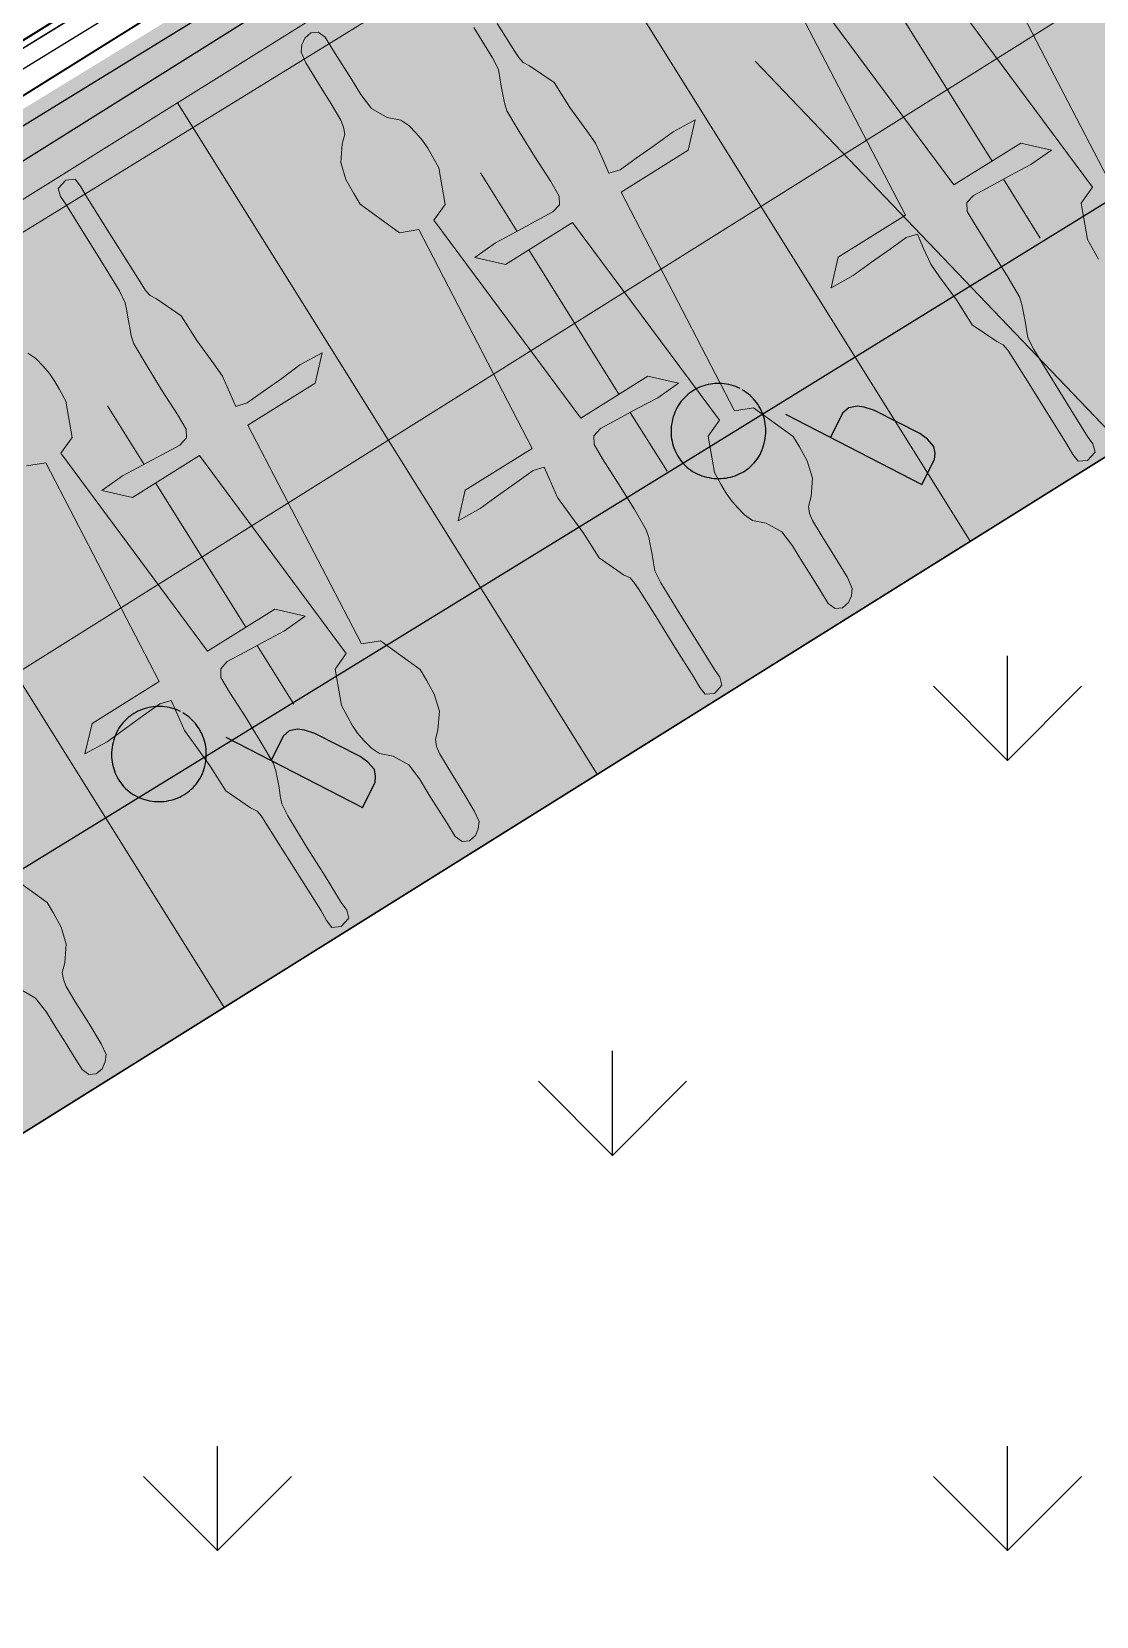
# Model space of a CAD drawing. Header units: metres. Extents: x 507649 to 508899, y 6966965 to 6967377.
# Drawn here: x 507753.138 to 507755.558, y 6967248.046 to 6967251.648 of the extents above; entities that cross this region are included whole.
import ezdxf

# ---------------------------------------------------------------- set-up
doc = ezdxf.new("R2010")
doc.units = ezdxf.units.M
doc.header["$PDMODE"] = 1
doc.linetypes.add('CENTER2', pattern=[10, 6.25, -1.25, 1.25, -1.25])
doc.layers.add('_PROP-BDY', color=6, linetype='Continuous', plot=False)
doc.layers.add('defpoints_hatch_bdy', color=47, linetype='Continuous', plot=False)
for name, color, linetype, lineweight in [('A-DETL-GENF', 252, 'Continuous', 5), ('A-FLOR', 252, 'Continuous', 5), ('D_UG_PIPES', 252, 'EXIST_SWD', 0), ('S_RM_UG_PIPES', 252, 'EXIST_RISINGMAIN', 0)]:
    doc.layers.add(name, color=color, linetype=linetype, lineweight=lineweight)
for name, color, linetype in [('C_TEXT_2.5', 7, 'Continuous'), ('HATCH_LANDSCAPE', 1, 'Continuous'), ('KRB_LIP', 6, 'Continuous'), ('mga2020ROAD_FURNITURE', 252, 'Continuous'), ('mga2020ROAD_KERB_BACK', 252, 'Continuous'), ('mga2020TOPO_GEN', 252, 'Continuous'), ('PAV_CREST SAG', 2, 'Continuous'), ('ROAD_FURNITURE', 252, 'Continuous'), ('TIN BORDER', 5, 'Continuous')]:
    doc.layers.add(name, color=color, linetype=linetype)
doc.layers.add('HATCH_PAVEMENT_FOOTPATH', color=7, linetype='Continuous', true_color=0xffe8a3)
doc.styles.get("Standard").update_dxf_attribs({"font": 'ARIALN.TTF'})
doc.linetypes.add('EXIST_RISINGMAIN', pattern='A,5,-2.5,5,-2,["RM",Standard,S=2.5,R=0,X=0,Y=-1.25],-5,5,-2.5,5,-2.5', length=34.5)
doc.linetypes.add('EXIST_SWD', pattern='A,5,-2.5,5,-2,["SWD",Standard,S=2.5,R=0,X=0,Y=-1.25],-8,5,-2.5,5,-2.5', length=37.5)

# ---------------------------------------------------------------- blocks, each defined once
blk = doc.blocks.new('XD_HATCH')
at = {"layer": 'HATCH_LANDSCAPE', "ltscale": 0.5}
h = blk.add_hatch(dxfattribs=at)
h.set_pattern_fill('GRASS', color=256, scale=0.05)
h.paths.add_polyline_path([(507765.6876, 6967256.9979), (507766.7115, 6967255.4419), (507751.6164, 6967242.3217), (507748.7956, 6967245.5671), (507737.8253, 6967236.032), (507740.6461, 6967232.7866), (507736.5214, 6967229.2015), (507736.2584, 6967228.8951), (507736.0784, 6967229.1466), (507735.8162, 6967229.5596), (507735.5842, 6967229.9902), (507735.3834, 6967230.4363), (507735.2151, 6967230.8956), (507735.1947, 6967230.9601), (507735.1169, 6967231.2239), (507735.0799, 6967231.3658), (507734.9786, 6967231.8443), (507734.9118, 6967232.3289), (507734.8797, 6967232.8171), (507734.8803, 6967233.246), (507734.8828, 6967233.3062), (507734.9203, 6967233.7944), (507734.9896, 6967234.2792), (507735.0933, 6967234.7572), (507735.1745, 6967235.0486), (507735.231, 6967235.2266), (507735.4019, 6967235.6849), (507735.5476, 6967236.0122), (507735.6051, 6967236.1298), (507735.6577, 6967236.2326), (507735.8387, 6967236.5602), (507736.1023, 6967236.972), (507736.3513, 6967237.3085), (507736.3954, 6967237.3633), (507736.7158, 6967237.7327), (507737.0357, 6967238.0527), (507737.0624, 6967238.0775), (507737.2362, 6967238.2327), (507737.8116, 6967238.7328), (507738.189, 6967239.0609), (507738.5664, 6967239.3889), (507738.9437, 6967239.7169), (507739.3211, 6967240.0449), (507739.6985, 6967240.3729), (507739.8922, 6967240.5412), (507740.4538, 6967241.028), (507740.8316, 6967241.3555), (507741.2094, 6967241.683), (507741.5872, 6967242.0104), (507741.9651, 6967242.3379), (507742.3429, 6967242.6654), (507742.7207, 6967242.9929), (507743.0985, 6967243.3204), (507743.4764, 6967243.6479), (507743.8542, 6967243.9754), (507744.232, 6967244.3028), (507744.6098, 6967244.6303), (507744.9877, 6967244.9578), (507745.3655, 6967245.2853), (507745.7433, 6967245.6128), (507746.1211, 6967245.9403), (507746.499, 6967246.2678), (507746.8768, 6967246.5953), (507747.2546, 6967246.9227), (507747.6324, 6967247.2502), (507748.0103, 6967247.5777), (507748.3881, 6967247.9052), (507748.7659, 6967248.2327), (507749.1437, 6967248.5602), (507749.5216, 6967248.8877), (507749.8994, 6967249.2152), (507750.2772, 6967249.5426), (507750.655, 6967249.8701), (507750.8401, 6967250.0329), (507750.9252, 6967249.8972), (507751.8789, 6967248.3707), (507765.4483, 6967256.8484)])
at = {"layer": 'HATCH_PAVEMENT_FOOTPATH'}
h = blk.add_hatch(color=256, dxfattribs=at)
h.dxf.hatch_style = 1
h.paths.add_polyline_path([(507751.8789, 6967248.3707), (507750.8192, 6967250.0668), (507764.199, 6967258.2482), (507768.6503, 6967260.7366), (507768.8747, 6967259.5551), (507765.4333, 6967257.405), (507765.6876, 6967256.9979)])
at = {"elevation": 4.784}
blk.add_lwpolyline([(507748.3881, 6967247.9052), (507748.7659, 6967248.2327), (507749.1437, 6967248.5602), (507749.5216, 6967248.8877), (507749.8994, 6967249.2152), (507750.2772, 6967249.5426), (507750.655, 6967249.8701), (507750.8401, 6967250.0329), (507750.9252, 6967249.8972), (507751.8789, 6967248.3707), (507765.4483, 6967256.8484), (507765.4746, 6967256.8649), (507766.7115, 6967255.4419), (507751.6164, 6967242.3217)], dxfattribs=at)
at = {"layer": 'defpoints_hatch_bdy', "color": 4}
blk.add_lwpolyline([(507751.8789, 6967248.3707), (507750.8192, 6967250.0668), (507764.6279, 6967258.6941), (507765.6876, 6967256.9979)], close=True, dxfattribs=at)
blk = doc.blocks.new('BAC R BOL SMALL')
for p, q in [((-0.3356, 4.3816), (-0.5458, 4.3611)), ((-0.1241, 4.392), (-0.3356, 4.3816)), ((0.0882, 4.3922), (-0.1241, 4.392)), ((0.301, 4.3821), (0.0882, 4.3922)), ((0.5139, 4.3616), (0.301, 4.3821)), ((-3.2973, 2.9215), (-3.4369, 2.7554)), ((-3.1504, 3.0794), (-3.2973, 2.9215)), ((-2.9967, 3.229), (-3.1504, 3.0794)), ((-2.8365, 3.3701), (-2.9967, 3.229)), ((-2.6702, 3.5026), (-2.8365, 3.3701)), ((-2.4982, 3.6265), (-2.6702, 3.5026)), ((-2.3209, 3.7415), (-2.4982, 3.6265)), ((-2.1385, 3.8476), (-2.3209, 3.7415)), ((-1.9516, 3.9447), (-2.1385, 3.8476)), ((-1.7605, 4.0325), (-1.9516, 3.9447)), ((-1.5655, 4.1112), (-1.7605, 4.0325)), ((-1.367, 4.1804), (-1.5655, 4.1112)), ((-1.1654, 4.2401), (-1.367, 4.1804)), ((-0.9611, 4.2902), (-1.1654, 4.2401)), ((-0.7544, 4.3306), (-0.9611, 4.2902)), ((-0.5458, 4.3611), (-0.7544, 4.3306)), ((0.7265, 4.3305), (0.5139, 4.3616)), ((0.9385, 4.2888), (0.7265, 4.3305)), ((1.1495, 4.2362), (0.9385, 4.2888)), ((1.359, 4.1728), (1.1495, 4.2362)), ((1.5668, 4.0983), (1.359, 4.1728)), ((1.7725, 4.0127), (1.5668, 4.0983)), ((1.9756, 3.9158), (1.7725, 4.0127)), ((2.364, 3.6868), (2.1736, 3.8056)), ((2.5466, 3.5598), (2.364, 3.6868)), ((2.7214, 3.4249), (2.5466, 3.5598)), ((2.8881, 3.2825), (2.7214, 3.4249)), ((3.0465, 3.1328), (2.8881, 3.2825)), ((3.1966, 2.9762), (3.0465, 3.1328)), ((3.3382, 2.813), (3.1966, 2.9762)), ((-4.1012, 1.5325), (-4.1746, 1.3056)), ((-4.0159, 1.7589), (-4.1012, 1.5325)), ((-3.9185, 1.9844), (-4.0159, 1.7589)), ((-3.8088, 2.2087), (-3.9185, 1.9844)), ((-3.6931, 2.3988), (-3.8088, 2.2087)), ((-3.569, 2.5811), (-3.6931, 2.3988)), ((-3.4369, 2.7554), (-3.569, 2.5811)), ((3.4711, 2.6437), (3.3382, 2.813)), ((3.5951, 2.4684), (3.4711, 2.6437)), ((3.7101, 2.2875), (3.5951, 2.4684)), ((3.816, 2.1015), (3.7101, 2.2875)), ((3.9126, 1.9105), (3.816, 2.1015)), ((3.9998, 1.7149), (3.9126, 1.9105)), ((4.0773, 1.5151), (3.9998, 1.7149)), ((4.145, 1.3114), (4.0773, 1.5151)), ((6.1384, 1.5522), (18.6973, -4.9036)), ((11.43, 1.6933), (10.2659, -0.5997)), ((11.9592, 2.1519), (11.43, 1.6933)), ((12.7353, 2.293), (11.9592, 2.1519)), ((13.3703, 2.2225), (12.7353, 2.293)), ((14.3228, 1.905), (13.3703, 2.2225)), ((18.4856, -0.2117), (14.3228, 1.905)), ((-4.3679, 0.1747), (-4.3729, -0.0484)), ((-4.3519, 0.3993), (-4.3679, 0.1747)), ((-4.3247, 0.625), (-4.3519, 0.3993)), ((-4.2862, 0.8515), (-4.3247, 0.625)), ((-4.2362, 1.0785), (-4.2862, 0.8515)), ((-4.1746, 1.3056), (-4.2362, 1.0785)), ((4.2028, 1.1041), (4.145, 1.3114)), ((4.2506, 0.8936), (4.2028, 1.1041)), ((4.2881, 0.6801), (4.2506, 0.8936)), ((4.3152, 0.4641), (4.2881, 0.6801)), ((4.3318, 0.2458), (4.3152, 0.4641)), ((4.3376, 0.0256), (4.3318, 0.2458)), ((4.3327, -0.1962), (4.3376, 0.0256)), ((-4.3729, -0.0484), (-4.367, -0.2697)), ((-4.367, -0.2697), (-4.3504, -0.4889)), ((-4.3504, -0.4889), (-4.3233, -0.7057)), ((-4.3233, -0.7057), (-4.2858, -0.9197)), ((-4.2858, -0.9197), (-4.2381, -1.1305)), ((-4.2381, -1.1305), (-4.1802, -1.3379)), ((-4.1802, -1.3379), (-4.1125, -1.5415)), ((4.066, -1.5415), (4.1394, -1.3172)), ((4.1394, -1.3172), (4.201, -1.0925)), ((4.201, -1.0925), (4.251, -0.8677)), ((4.251, -0.8677), (4.2895, -0.6432)), ((4.2895, -0.6432), (4.3167, -0.4192)), ((4.3167, -0.4192), (4.3327, -0.1962)), ((19.1911, -0.7409), (18.4856, -0.2117)), ((19.7909, -1.4111), (19.1911, -0.7409)), ((19.8967, -2.0109), (19.7909, -1.4111)), ((-4.1125, -1.5415), (-4.035, -1.741)), ((-4.035, -1.741), (-3.9478, -1.936)), ((-3.9478, -1.936), (-3.8512, -2.1263)), ((-3.8512, -2.1263), (-3.7453, -2.3115)), ((-3.7453, -2.3115), (-3.6303, -2.4912)), ((-3.6303, -2.4912), (-3.5063, -2.6651)), ((-3.5063, -2.6651), (-3.3734, -2.8329)), ((-3.3734, -2.8329), (-3.2318, -2.9943)), ((3.2613, -2.9211), (3.4013, -2.7552)), ((3.4013, -2.7552), (3.5336, -2.5811)), ((3.5336, -2.5811), (3.6578, -2.3989)), ((3.6578, -2.3989), (3.7736, -2.2088)), ((3.7736, -2.2088), (3.8833, -1.9876)), ((3.8833, -1.9876), (3.9807, -1.7651)), ((3.9807, -1.7651), (4.066, -1.5415)), ((18.6973, -4.9036), (19.8614, -2.6106)), ((19.8614, -2.6106), (19.8967, -2.0109)), ((-3.2318, -2.9943), (-3.0817, -3.1489)), ((-3.0817, -3.1489), (-2.9233, -3.2965)), ((-2.9233, -3.2965), (-2.7566, -3.4365)), ((-2.7566, -3.4365), (-2.5818, -3.5688)), ((-2.5818, -3.5688), (-2.3992, -3.6931)), ((-2.3992, -3.6931), (-2.2088, -3.8088)), ((-2.2088, -3.8088), (-1.9877, -3.9154)), ((-1.9877, -3.9154), (-1.7652, -4.0101)), ((-1.7652, -4.0101), (-1.5416, -4.0931)), ((-1.5416, -4.0931), (-1.3173, -4.1646)), ((-1.3173, -4.1646), (-1.0926, -4.2245)), ((-1.0926, -4.2245), (-0.8679, -4.2732)), ((-0.8679, -4.2732), (-0.6435, -4.3106)), ((-0.6435, -4.3106), (-0.4197, -4.337)), ((-0.4197, -4.337), (-0.1969, -4.3525)), ((-0.1969, -4.3525), (0.0246, -4.3573)), ((0.0246, -4.3573), (0.2444, -4.3514)), ((0.2444, -4.3514), (0.4623, -4.335)), ((0.4623, -4.335), (0.6778, -4.3082)), ((0.6778, -4.3082), (0.8906, -4.2712)), ((0.8906, -4.2712), (1.1005, -4.2241)), ((1.1005, -4.2241), (1.307, -4.1671)), ((1.307, -4.1671), (1.5099, -4.1002)), ((1.5099, -4.1002), (1.7087, -4.0236)), ((1.7087, -4.0236), (1.9031, -3.9375)), ((1.9031, -3.9375), (2.0929, -3.842)), ((2.0929, -3.842), (2.2776, -3.7372)), ((2.2776, -3.7372), (2.457, -3.6233)), ((2.457, -3.6233), (2.6306, -3.5003)), ((2.6306, -3.5003), (2.7982, -3.3685)), ((2.7982, -3.3685), (2.9594, -3.2279)), ((2.9594, -3.2279), (3.1139, -3.0788)), ((3.1139, -3.0788), (3.2613, -2.9211))]:
    blk.add_line(p, q)
blk = doc.blocks.new('XE_SURVEY')
at = {"layer": 'D_UG_PIPES', "flags": 128}
blk.add_lwpolyline([(507716.9447, 6967228.7162), (507720.9949, 6967231.9946), (507721.8177, 6967232.6612), (507728.3424, 6967236.3598), (507737.4607, 6967241.5661), (507738.8597, 6967242.3772), (507740.1304, 6967243.1743), (507740.9775, 6967243.7057), (507743.9514, 6967245.5512), (507752.0419, 6967250.5306), (507755.8742, 6967252.8893), (507757.1491, 6967253.6795), (507759.1677, 6967254.9422), (507759.6377, 6967255.6032), (507762.3373, 6967262.6002), (507763.9398, 6967266.8052), (507765.5351, 6967271.013), (507768.1357, 6967277.8982)], dxfattribs=at)
at = {"layer": 'mga2020ROAD_FURNITURE'}
for p in [(507754.7381, 6967250.7386, 4.5965), (507754.7381, 6967250.7386, 4.5965), (507753.4668, 6967250.0046, 4.5913), (507753.4668, 6967250.0046, 4.5913)]:
    blk.add_point(p, dxfattribs=at)
at = {"layer": 'mga2020ROAD_KERB_BACK'}
blk.add_polyline3d([(507738.2228, 6967241.4591, 4.5329), (507740.5152, 6967242.8258, 4.5216), (507741.08, 6967243.8212, 4.5636), (507746.5121, 6967247.2219, 4.6144), (507752.2955, 6967250.8388, 4.6445), (507757.8965, 6967254.3534, 4.6285), (507759.1736, 6967254.499, 4.5861), (507761.3848, 6967256.0005, 4.6263), (507762.5074, 6967257.2531, 4.6308), (507763.0964, 6967257.6156, 4.6351), (507767.4311, 6967260.1022, 4.6661), (507768.2485, 6967260.5368, 4.6718), (507771.8944, 6967262.3499, 4.7037), (507773.1568, 6967262.9317, 4.7146), (507778.0594, 6967265.1621, 4.7595), (507784.0446, 6967267.8262, 4.8092)], dxfattribs=at)
at = {"layer": 'mga2020TOPO_GEN'}
blk.add_polyline3d([(507721.4061, 6967230.9471, 4.3849), (507722.8503, 6967231.8206, 4.4603), (507725.9428, 6967226.5822, 4.5347), (507728.7643, 6967229.3076, 4.3792), (507732.4014, 6967233.8998, 4.4481), (507736.333, 6967237.9283, 4.5187), (507738.4795, 6967240.1832, 4.5227), (507742.8798, 6967243.4148, 4.5515), (507748.1545, 6967246.6967, 4.5782), (507754.6316, 6967250.6759, 4.5949), (507759.7921, 6967253.8601, 4.5724), (507763.226, 6967256.0566, 4.6167), (507767.2843, 6967258.544, 4.6833), (507767.3115, 6967260.0389, 4.6591)], dxfattribs=at)
at = {"layer": 'S_RM_UG_PIPES'}
blk.add_lwpolyline([(507782.1336, 6967282.6972), (507782.6195, 6967280.7571), (507784.2107, 6967274.4042), (507783.0387, 6967266.9042), (507782.2027, 6967265.9602), (507774.9124, 6967262.4329), (507770.4424, 6967260.194), (507766.0161, 6967257.8685), (507761.8947, 6967255.7032), (507756.9433, 6967252.5983), (507752.2532, 6967249.6573), (507747.9878, 6967247.1179), (507745.4098, 6967245.5836), (507743.6911, 6967244.5608), (507741.1352, 6967242.9905), (507734.7873, 6967238.9962), (507730.5554, 6967236.3333), (507726.0446, 6967234.1852), (507725.0957, 6967233.7482), (507720.8087, 6967233.4102), (507720.2157, 6967230.8222)], dxfattribs=at)
at = {"layer": 'ROAD_FURNITURE', "xscale": 0.0247222863170386, "yscale": 0.0247222863170386, "zscale": 0.0247222863170386}
for p in [(507754.6994, 6967250.7403, 4.5965), (507753.4276, 6967250.006, 4.5913)]:
    blk.add_blockref('BAC R BOL SMALL', p, dxfattribs=at)
blk = doc.blocks.new('25027_BNP_Skygate Play-Sheet - 000101 - SITE PLAN')
at = {"layer": '_PROP-BDY'}
blk.add_line((-2226983.37, 4009381.75), (-2226983.37, 4059443.92), dxfattribs=at)
at = {"layer": 'A-DETL-GENF'}
for p, q in [((-2228738.42, 4027778.04), (-2228778.38, 4027774.15)), ((-2228702.67, 4027797.25), (-2228738.42, 4027778.04)), ((-2228950.26, 4027767.49), (-2228957.71, 4027752.49)), ((-2228957.71, 4027752.49), (-2228954.86, 4027734.63)), ((-2228932.33, 4027774.64), (-2228950.26, 4027767.49)), ((-2228898.52, 4027774.39), (-2228932.33, 4027774.64)), ((-2228858.91, 4027774.39), (-2228898.52, 4027774.39)), ((-2228819.3, 4027774.61), (-2228858.91, 4027774.39)), ((-2228778.38, 4027774.15), (-2228819.3, 4027774.61)), ((-2228954.86, 4027734.63), (-2228945.39, 4027720.87)), ((-2228945.39, 4027720.87), (-2228932.38, 4027710.37)), ((-2228932.38, 4027710.37), (-2228905.63, 4027706.68)), ((-2228905.63, 4027706.68), (-2228850.85, 4027705.83)), ((-2228850.85, 4027705.83), (-2228796, 4027705.94)), ((-2228796, 4027705.94), (-2228753.18, 4027705)), ((-2228753.18, 4027705), (-2228736.55, 4027702.12)), ((-2228736.55, 4027702.12), (-2228721.5, 4027696.02)), ((-2228721.5, 4027696.02), (-2228705.71, 4027679.15)), ((-2228705.71, 4027679.15), (-2228671.74, 4027654.05)), ((-2228568.18, 4027640.97), (-2228465.27, 4027682.73)), ((-2228671.74, 4027654.05), (-2228632.38, 4027643.35)), ((-2228632.38, 4027643.35), (-2228596.02, 4027641.47)), ((-2228596.02, 4027641.47), (-2228568.18, 4027640.97)), ((-2228327.15, 4027388.72), (-2228330.38, 4027331.42)), ((-2228276.86, 4027338.42), (-2228327.15, 4027388.72)), ((-2228330.38, 4027331.42), (-2228326.61, 4027280.11)), ((-2228276.86, 4027158.42), (-2228276.86, 4027338.42)), ((-2228326.61, 4027280.11), (-2228323.75, 4027228.69)), ((-2228323.75, 4027228.69), (-2228320.78, 4027183.82)), ((-2228436.63, 4027166.53), (-2228501.73, 4027161.87)), ((-2228401.99, 4027168.63), (-2228436.63, 4027166.53)), ((-2228362.82, 4027163.06), (-2228401.99, 4027168.63)), ((-2228320.78, 4027183.82), (-2228327.84, 4027157.95)), ((-2228630.47, 4027134.49), (-2228644.74, 4027125.82)), ((-2228568.42, 4027161.72), (-2228630.47, 4027134.49)), ((-2228501.73, 4027161.87), (-2228568.42, 4027161.72)), ((-2228327.84, 4027157.95), (-2228362.82, 4027163.06)), ((-2227718.64, 4027113.74), (-2228276.86, 4027158.42)), ((-2227701.48, 4027154.49), (-2227718.64, 4027113.74)), ((-2228959.23, 4027121.57), (-2228968.79, 4027102.51)), ((-2228968.79, 4027102.51), (-2228961.85, 4027078.03)), ((-2228939.69, 4027123.82), (-2228959.23, 4027121.57)), ((-2228912.5, 4027122.5), (-2228939.69, 4027123.82)), ((-2228831.77, 4027122.9), (-2228912.5, 4027122.5)), ((-2228751.04, 4027122.9), (-2228831.77, 4027122.9)), ((-2228675.81, 4027123.2), (-2228751.04, 4027122.9)), ((-2228660.05, 4027123.57), (-2228675.81, 4027123.2)), ((-2228644.74, 4027125.82), (-2228660.05, 4027123.57)), ((-2228961.85, 4027078.03), (-2228943.72, 4027072.38)), ((-2228943.72, 4027072.38), (-2228922.59, 4027073.71)), ((-2228922.59, 4027073.71), (-2228852.08, 4027073.3)), ((-2228852.08, 4027073.3), (-2228771.35, 4027073.3)), ((-2228771.35, 4027073.3), (-2228690.64, 4027072.48)), ((-2228690.64, 4027072.48), (-2228660.72, 4027069.65)), ((-2228660.72, 4027069.65), (-2228643.17, 4027062.74)), ((-2228643.17, 4027062.74), (-2228625.59, 4027055.04)), ((-2228276.86, 4027028.61), (-2227718.64, 4027073.3)), ((-2227718.64, 4027073.3), (-2227701.48, 4027032.55)), ((-2228625.59, 4027055.04), (-2228607.6, 4027048.17)), ((-2228607.6, 4027048.17), (-2228589.47, 4027041.1)), ((-2228589.47, 4027041.1), (-2228571.24, 4027036.69)), ((-2228571.24, 4027036.69), (-2228516.32, 4027035.19)), ((-2228516.32, 4027035.19), (-2228449.15, 4027034.78)), ((-2228449.15, 4027034.78), (-2228381.99, 4027035.63)), ((-2228381.99, 4027035.63), (-2228343.72, 4027034.64)), ((-2228343.72, 4027034.64), (-2228326.63, 4027024.66)), ((-2228326.63, 4027024.66), (-2228320.78, 4027003.22)), ((-2228276.86, 4026848.61), (-2228276.86, 4027028.61)), ((-2227839.59, 4027038.9), (-2227889.89, 4026988.61)), ((-2227836.37, 4026981.6), (-2227839.59, 4027038.9)), ((-2227701.48, 4027032.55), (-2227623.67, 4027000.97)), ((-2228320.78, 4027003.22), (-2228323.75, 4026958.35)), ((-2227889.89, 4026988.61), (-2227889.89, 4026808.61)), ((-2227623.67, 4027000.97), (-2227594.1, 4026999.21)), ((-2227594.1, 4026999.21), (-2227572.67, 4026998.2)), ((-2227572.67, 4026998.2), (-2227551.35, 4026999.19)), ((-2227551.35, 4026999.19), (-2227529.59, 4027002.62)), ((-2227529.59, 4027002.62), (-2227505.82, 4027007.73)), ((-2227505.82, 4027007.73), (-2227485.58, 4027016.38)), ((-2228323.75, 4026958.35), (-2228326.61, 4026906.93)), ((-2227840.14, 4026930.3), (-2227836.37, 4026981.6)), ((-2227843, 4026878.87), (-2227840.14, 4026930.3)), ((-2228326.61, 4026906.93), (-2228330.38, 4026855.62)), ((-2227845.96, 4026834), (-2227843, 4026878.87)), ((-2228330.38, 4026855.62), (-2228327.15, 4026798.32)), ((-2228327.15, 4026798.32), (-2228276.86, 4026848.61)), ((-2228681.16, 4026820.84), (-2228702.67, 4026797.25)), ((-2228660.93, 4026829.49), (-2228681.16, 4026820.84)), ((-2228637.16, 4026834.61), (-2228660.93, 4026829.49)), ((-2228615.39, 4026838.04), (-2228637.16, 4026834.61)), ((-2228594.08, 4026839.02), (-2228615.39, 4026838.04)), ((-2228572.64, 4026838.02), (-2228594.08, 4026839.02)), ((-2228543.08, 4026836.25), (-2228572.64, 4026838.02)), ((-2228465.27, 4026804.68), (-2228543.08, 4026836.25)), ((-2228448.1, 4026763.92), (-2228465.27, 4026804.68)), ((-2227889.89, 4026808.61), (-2228448.1, 4026763.92)), ((-2227840.12, 4026812.56), (-2227845.96, 4026834)), ((-2227823.03, 4026802.59), (-2227840.12, 4026812.56)), ((-2228932.33, 4026774.64), (-2228950.26, 4026767.49)), ((-2228898.52, 4026774.39), (-2228932.33, 4026774.64)), ((-2228858.91, 4026774.39), (-2228898.52, 4026774.39)), ((-2228819.3, 4026774.61), (-2228858.91, 4026774.39)), ((-2228778.38, 4026774.15), (-2228819.3, 4026774.61)), ((-2228738.42, 4026778.04), (-2228778.38, 4026774.15)), ((-2228702.67, 4026797.25), (-2228738.42, 4026778.04)), ((-2227784.75, 4026801.6), (-2227823.03, 4026802.59)), ((-2227717.59, 4026802.45), (-2227784.75, 4026801.6)), ((-2227650.43, 4026802.03), (-2227717.59, 4026802.45)), ((-2227595.5, 4026800.53), (-2227650.43, 4026802.03)), ((-2227577.27, 4026796.13), (-2227595.5, 4026800.53)), ((-2227559.14, 4026789.06), (-2227577.27, 4026796.13)), ((-2227541.16, 4026782.18), (-2227559.14, 4026789.06)), ((-2227523.57, 4026774.48), (-2227541.16, 4026782.18)), ((-2227506.02, 4026767.57), (-2227523.57, 4026774.48)), ((-2228950.26, 4026767.49), (-2228957.71, 4026752.49)), ((-2228957.71, 4026752.49), (-2228954.86, 4026734.63)), ((-2228954.86, 4026734.63), (-2228945.39, 4026720.87)), ((-2227476.11, 4026764.74), (-2227506.02, 4026767.57)), ((-2227395.39, 4026763.92), (-2227476.11, 4026764.74)), ((-2227314.66, 4026763.92), (-2227395.39, 4026763.92)), ((-2227244.15, 4026763.51), (-2227314.66, 4026763.92)), ((-2227223.02, 4026764.84), (-2227244.15, 4026763.51)), ((-2227204.89, 4026759.2), (-2227223.02, 4026764.84)), ((-2227207.52, 4026715.65), (-2227197.96, 4026734.72)), ((-2227197.96, 4026734.72), (-2227204.89, 4026759.2)), ((-2228945.39, 4026720.87), (-2228932.38, 4026710.37)), ((-2228932.38, 4026710.37), (-2228905.63, 4026706.68)), ((-2228905.63, 4026706.68), (-2228850.85, 4026705.83)), ((-2228850.85, 4026705.83), (-2228796, 4026705.94)), ((-2228796, 4026705.94), (-2228753.18, 4026705)), ((-2228753.18, 4026705), (-2228736.55, 4026702.12)), ((-2228736.55, 4026702.12), (-2228721.5, 4026696.02)), ((-2228465.27, 4026682.73), (-2228448.1, 4026723.49)), ((-2228448.1, 4026723.49), (-2227889.89, 4026678.8)), ((-2227598.32, 4026675.5), (-2227536.27, 4026702.74)), ((-2227536.27, 4026702.74), (-2227522.01, 4026711.4)), ((-2227522.01, 4026711.4), (-2227506.69, 4026713.66)), ((-2227506.69, 4026713.66), (-2227490.94, 4026714.03)), ((-2227490.94, 4026714.03), (-2227415.71, 4026714.32)), ((-2227415.71, 4026714.32), (-2227334.97, 4026714.32)), ((-2227334.97, 4026714.32), (-2227254.25, 4026714.72)), ((-2227254.25, 4026714.72), (-2227227.05, 4026713.4)), ((-2227227.05, 4026713.4), (-2227207.52, 4026715.65)), ((-2228721.5, 4026696.02), (-2228705.71, 4026679.15)), ((-2228705.71, 4026679.15), (-2228671.74, 4026654.05)), ((-2228568.18, 4026640.97), (-2228465.27, 4026682.73)), ((-2227889.89, 4026678.8), (-2227889.89, 4026498.8)), ((-2227845.96, 4026653.4), (-2227838.91, 4026679.27)), ((-2227838.91, 4026679.27), (-2227803.92, 4026674.17)), ((-2227803.92, 4026674.17), (-2227764.75, 4026668.6)), ((-2227764.75, 4026668.6), (-2227730.11, 4026670.69)), ((-2227730.11, 4026670.69), (-2227665.02, 4026675.35)), ((-2227665.02, 4026675.35), (-2227598.32, 4026675.5)), ((-2228671.74, 4026654.05), (-2228632.38, 4026643.35)), ((-2228632.38, 4026643.35), (-2228596.02, 4026641.47)), ((-2228596.02, 4026641.47), (-2228568.18, 4026640.97)), ((-2227843, 4026608.53), (-2227845.96, 4026653.4)), ((-2227840.14, 4026557.11), (-2227843, 4026608.53)), ((-2227836.37, 4026505.81), (-2227840.14, 4026557.11)), ((-2227889.89, 4026498.8), (-2227839.59, 4026448.5)), ((-2227839.59, 4026448.5), (-2227836.37, 4026505.81)), ((-2228327.15, 4026388.72), (-2228330.38, 4026331.42)), ((-2228276.86, 4026338.42), (-2228327.15, 4026388.72)), ((-2228276.86, 4026158.42), (-2228276.86, 4026338.42)), ((-2228330.38, 4026331.42), (-2228326.61, 4026280.11)), ((-2228326.61, 4026280.11), (-2228323.75, 4026228.69)), ((-2228323.75, 4026228.69), (-2228320.78, 4026183.82)), ((-2227598.56, 4026196.25), (-2227701.48, 4026154.49)), ((-2227570.72, 4026195.75), (-2227598.56, 4026196.25)), ((-2227534.36, 4026193.87), (-2227570.72, 4026195.75)), ((-2227495, 4026183.17), (-2227534.36, 4026193.87)), ((-2228568.42, 4026161.72), (-2228630.47, 4026134.49)), ((-2228501.73, 4026161.87), (-2228568.42, 4026161.72)), ((-2228436.63, 4026166.53), (-2228501.73, 4026161.87)), ((-2228401.99, 4026168.63), (-2228436.63, 4026166.53)), ((-2228362.82, 4026163.06), (-2228401.99, 4026168.63)), ((-2228327.84, 4026157.95), (-2228362.82, 4026163.06)), ((-2228320.78, 4026183.82), (-2228327.84, 4026157.95)), ((-2227718.64, 4026113.74), (-2228276.86, 4026158.42)), ((-2227461.03, 4026158.07), (-2227495, 4026183.17)), ((-2227445.24, 4026141.2), (-2227461.03, 4026158.07)), ((-2228959.23, 4026121.57), (-2228968.79, 4026102.51)), ((-2228939.69, 4026123.82), (-2228959.23, 4026121.57)), ((-2228912.5, 4026122.5), (-2228939.69, 4026123.82)), ((-2228831.77, 4026122.9), (-2228912.5, 4026122.5)), ((-2228751.04, 4026122.9), (-2228831.77, 4026122.9)), ((-2228675.81, 4026123.2), (-2228751.04, 4026122.9)), ((-2228660.05, 4026123.57), (-2228675.81, 4026123.2)), ((-2228644.74, 4026125.82), (-2228660.05, 4026123.57)), ((-2228630.47, 4026134.49), (-2228644.74, 4026125.82)), ((-2227701.48, 4026154.49), (-2227718.64, 4026113.74)), ((-2227430.2, 4026135.1), (-2227445.24, 4026141.2)), ((-2227413.57, 4026132.22), (-2227430.2, 4026135.1)), ((-2227370.74, 4026131.29), (-2227413.57, 4026132.22)), ((-2227315.89, 4026131.39), (-2227370.74, 4026131.29)), ((-2227261.11, 4026130.54), (-2227315.89, 4026131.39)), ((-2227234.37, 4026126.85), (-2227261.11, 4026130.54)), ((-2227221.36, 4026116.36), (-2227234.37, 4026126.85)), ((-2228968.79, 4026102.51), (-2228961.85, 4026078.03)), ((-2227211.88, 4026102.59), (-2227221.36, 4026116.36)), ((-2227216.48, 4026069.73), (-2227209.03, 4026084.73)), ((-2227209.03, 4026084.73), (-2227211.88, 4026102.59)), ((-2228961.85, 4026078.03), (-2228943.72, 4026072.38)), ((-2228943.72, 4026072.38), (-2228922.59, 4026073.71)), ((-2228922.59, 4026073.71), (-2228852.08, 4026073.3)), ((-2228852.08, 4026073.3), (-2228771.35, 4026073.3)), ((-2228771.35, 4026073.3), (-2228690.64, 4026072.48)), ((-2228690.64, 4026072.48), (-2228660.72, 4026069.65)), ((-2228660.72, 4026069.65), (-2228643.17, 4026062.74)), ((-2228643.17, 4026062.74), (-2228625.59, 4026055.04)), ((-2228625.59, 4026055.04), (-2228607.6, 4026048.17)), ((-2228607.6, 4026048.17), (-2228589.47, 4026041.1)), ((-2228276.86, 4026028.61), (-2227718.64, 4026073.3)), ((-2227718.64, 4026073.3), (-2227701.48, 4026032.55)), ((-2227464.07, 4026039.97), (-2227428.32, 4026059.18)), ((-2227428.32, 4026059.18), (-2227388.37, 4026063.07)), ((-2227388.37, 4026063.07), (-2227347.44, 4026062.61)), ((-2227347.44, 4026062.61), (-2227307.83, 4026062.83)), ((-2227307.83, 4026062.83), (-2227268.23, 4026062.83)), ((-2227268.23, 4026062.83), (-2227234.42, 4026062.58)), ((-2227234.42, 4026062.58), (-2227216.48, 4026069.73)), ((-2228589.47, 4026041.1), (-2228571.24, 4026036.69)), ((-2228571.24, 4026036.69), (-2228516.32, 4026035.19)), ((-2228516.32, 4026035.19), (-2228449.15, 4026034.78)), ((-2228449.15, 4026034.78), (-2228381.99, 4026035.63)), ((-2228381.99, 4026035.63), (-2228343.72, 4026034.64)), ((-2228343.72, 4026034.64), (-2228326.63, 4026024.66)), ((-2228326.63, 4026024.66), (-2228320.78, 4026003.22)), ((-2228276.86, 4025848.61), (-2228276.86, 4026028.61)), ((-2227839.59, 4026038.9), (-2227889.89, 4025988.61)), ((-2227836.37, 4025981.6), (-2227839.59, 4026038.9)), ((-2227701.48, 4026032.55), (-2227623.67, 4026000.97)), ((-2227505.82, 4026007.73), (-2227485.58, 4026016.38)), ((-2227485.58, 4026016.38), (-2227464.07, 4026039.97)), ((-2228320.78, 4026003.22), (-2228323.75, 4025958.35)), ((-2227889.89, 4025988.61), (-2227889.89, 4025808.61)), ((-2227840.14, 4025930.3), (-2227836.37, 4025981.6)), ((-2227623.67, 4026000.97), (-2227594.1, 4025999.21)), ((-2227594.1, 4025999.21), (-2227572.67, 4025998.2)), ((-2227572.67, 4025998.2), (-2227551.35, 4025999.19)), ((-2227551.35, 4025999.19), (-2227529.59, 4026002.62)), ((-2227529.59, 4026002.62), (-2227505.82, 4026007.73)), ((-2228323.75, 4025958.35), (-2228326.61, 4025906.93)), ((-2228326.61, 4025906.93), (-2228330.38, 4025855.62)), ((-2227843, 4025878.87), (-2227840.14, 4025930.3)), ((-2227845.96, 4025834), (-2227843, 4025878.87)), ((-2228637.16, 4025834.61), (-2228660.93, 4025829.49)), ((-2228615.39, 4025838.04), (-2228637.16, 4025834.61)), ((-2228594.08, 4025839.02), (-2228615.39, 4025838.04)), ((-2228572.64, 4025838.02), (-2228594.08, 4025839.02)), ((-2228543.08, 4025836.25), (-2228572.64, 4025838.02)), ((-2228465.27, 4025804.68), (-2228543.08, 4025836.25)), ((-2228330.38, 4025855.62), (-2228327.15, 4025798.32)), ((-2228327.15, 4025798.32), (-2228276.86, 4025848.61)), ((-2227840.12, 4025812.56), (-2227845.96, 4025834)), ((-2228702.67, 4025797.25), (-2228738.42, 4025778.04)), ((-2228681.16, 4025820.84), (-2228702.67, 4025797.25)), ((-2228660.93, 4025829.49), (-2228681.16, 4025820.84)), ((-2228448.1, 4025763.92), (-2228465.27, 4025804.68)), ((-2227889.89, 4025808.61), (-2228448.1, 4025763.92)), ((-2227823.03, 4025802.59), (-2227840.12, 4025812.56)), ((-2227784.75, 4025801.6), (-2227823.03, 4025802.59)), ((-2227717.59, 4025802.45), (-2227784.75, 4025801.6)), ((-2227650.43, 4025802.03), (-2227717.59, 4025802.45)), ((-2227595.5, 4025800.53), (-2227650.43, 4025802.03)), ((-2227577.27, 4025796.13), (-2227595.5, 4025800.53)), ((-2227559.14, 4025789.06), (-2227577.27, 4025796.13)), ((-2228950.26, 4025767.49), (-2228957.71, 4025752.49)), ((-2228932.33, 4025774.64), (-2228950.26, 4025767.49)), ((-2228898.52, 4025774.39), (-2228932.33, 4025774.64)), ((-2228858.91, 4025774.39), (-2228898.52, 4025774.39)), ((-2228819.3, 4025774.61), (-2228858.91, 4025774.39)), ((-2228778.38, 4025774.15), (-2228819.3, 4025774.61)), ((-2228738.42, 4025778.04), (-2228778.38, 4025774.15)), ((-2227541.16, 4025782.18), (-2227559.14, 4025789.06)), ((-2227523.57, 4025774.48), (-2227541.16, 4025782.18)), ((-2227506.02, 4025767.57), (-2227523.57, 4025774.48)), ((-2227476.11, 4025764.74), (-2227506.02, 4025767.57)), ((-2227395.39, 4025763.92), (-2227476.11, 4025764.74)), ((-2228957.71, 4025752.49), (-2228954.86, 4025734.63)), ((-2228954.86, 4025734.63), (-2228945.39, 4025720.87)), ((-2228945.39, 4025720.87), (-2228932.38, 4025710.37)), ((-2228932.38, 4025710.37), (-2228905.63, 4025706.68)), ((-2228905.63, 4025706.68), (-2228850.85, 4025705.83)), ((-2228850.85, 4025705.83), (-2228796, 4025705.94)), ((-2228796, 4025705.94), (-2228753.18, 4025705)), ((-2228753.18, 4025705), (-2228736.55, 4025702.12)), ((-2228736.55, 4025702.12), (-2228721.5, 4025696.02)), ((-2228721.5, 4025696.02), (-2228705.71, 4025679.15)), ((-2228465.27, 4025682.73), (-2228448.1, 4025723.49)), ((-2228448.1, 4025723.49), (-2227889.89, 4025678.8)), ((-2227598.32, 4025675.5), (-2227536.27, 4025702.74)), ((-2227536.27, 4025702.74), (-2227522.01, 4025711.4)), ((-2227522.01, 4025711.4), (-2227506.69, 4025713.66)), ((-2227506.69, 4025713.66), (-2227490.94, 4025714.03)), ((-2227490.94, 4025714.03), (-2227415.71, 4025714.32)), ((-2228705.71, 4025679.15), (-2228671.74, 4025654.05)), ((-2228671.74, 4025654.05), (-2228632.38, 4025643.35)), ((-2228568.18, 4025640.97), (-2228465.27, 4025682.73)), ((-2227889.89, 4025678.8), (-2227889.89, 4025498.8)), ((-2227845.96, 4025653.4), (-2227838.91, 4025679.27)), ((-2227843, 4025608.53), (-2227845.96, 4025653.4)), ((-2227838.91, 4025679.27), (-2227803.92, 4025674.17)), ((-2227803.92, 4025674.17), (-2227764.75, 4025668.6)), ((-2227764.75, 4025668.6), (-2227730.11, 4025670.69)), ((-2227730.11, 4025670.69), (-2227665.02, 4025675.35)), ((-2227665.02, 4025675.35), (-2227598.32, 4025675.5)), ((-2228632.38, 4025643.35), (-2228596.02, 4025641.47)), ((-2228596.02, 4025641.47), (-2228568.18, 4025640.97)), ((-2227840.14, 4025557.11), (-2227843, 4025608.53)), ((-2227836.37, 4025505.81), (-2227840.14, 4025557.11)), ((-2227889.89, 4025498.8), (-2227839.59, 4025448.5)), ((-2227839.59, 4025448.5), (-2227836.37, 4025505.81)), ((-2228327.15, 4025388.72), (-2228330.38, 4025331.42)), ((-2228276.86, 4025338.42), (-2228327.15, 4025388.72)), ((-2228330.38, 4025331.42), (-2228326.61, 4025280.11)), ((-2228276.86, 4025158.42), (-2228276.86, 4025338.42)), ((-2228326.61, 4025280.11), (-2228323.75, 4025228.69)), ((-2228323.75, 4025228.69), (-2228320.78, 4025183.82)), ((-2228320.78, 4025183.82), (-2228327.84, 4025157.95)), ((-2228568.42, 4025161.72), (-2228630.47, 4025134.49)), ((-2228501.73, 4025161.87), (-2228568.42, 4025161.72)), ((-2228436.63, 4025166.53), (-2228501.73, 4025161.87)), ((-2228401.99, 4025168.63), (-2228436.63, 4025166.53)), ((-2228362.82, 4025163.06), (-2228401.99, 4025168.63)), ((-2228327.84, 4025157.95), (-2228362.82, 4025163.06)), ((-2227718.64, 4025113.74), (-2228276.86, 4025158.42)), ((-2228959.23, 4025121.57), (-2228968.79, 4025102.51)), ((-2228939.69, 4025123.82), (-2228959.23, 4025121.57)), ((-2228912.5, 4025122.5), (-2228939.69, 4025123.82)), ((-2228831.77, 4025122.9), (-2228912.5, 4025122.5)), ((-2228751.04, 4025122.9), (-2228831.77, 4025122.9)), ((-2228675.81, 4025123.2), (-2228751.04, 4025122.9)), ((-2228660.05, 4025123.57), (-2228675.81, 4025123.2)), ((-2228644.74, 4025125.82), (-2228660.05, 4025123.57)), ((-2228630.47, 4025134.49), (-2228644.74, 4025125.82)), ((-2228968.79, 4025102.51), (-2228961.85, 4025078.03)), ((-2228961.85, 4025078.03), (-2228943.72, 4025072.38)), ((-2228943.72, 4025072.38), (-2228922.59, 4025073.71)), ((-2228922.59, 4025073.71), (-2228852.08, 4025073.3)), ((-2228852.08, 4025073.3), (-2228771.35, 4025073.3)), ((-2228771.35, 4025073.3), (-2228690.64, 4025072.48)), ((-2228690.64, 4025072.48), (-2228660.72, 4025069.65)), ((-2228660.72, 4025069.65), (-2228643.17, 4025062.74)), ((-2228643.17, 4025062.74), (-2228625.59, 4025055.04)), ((-2228625.59, 4025055.04), (-2228607.6, 4025048.17)), ((-2228607.6, 4025048.17), (-2228589.47, 4025041.1)), ((-2228589.47, 4025041.1), (-2228571.24, 4025036.69)), ((-2228276.86, 4025028.61), (-2227718.64, 4025073.3)), ((-2228571.24, 4025036.69), (-2228516.32, 4025035.19)), ((-2228516.32, 4025035.19), (-2228449.15, 4025034.78)), ((-2228449.15, 4025034.78), (-2228381.99, 4025035.63)), ((-2228381.99, 4025035.63), (-2228343.72, 4025034.64)), ((-2228343.72, 4025034.64), (-2228326.63, 4025024.66)), ((-2228326.63, 4025024.66), (-2228320.78, 4025003.22)), ((-2228320.78, 4025003.22), (-2228323.75, 4024958.35)), ((-2228276.86, 4024848.61), (-2228276.86, 4025028.61)), ((-2228323.75, 4024958.35), (-2228326.61, 4024906.93)), ((-2228326.61, 4024906.93), (-2228330.38, 4024855.62)), ((-2228572.64, 4024838.02), (-2228594.08, 4024839.02)), ((-2228543.08, 4024836.25), (-2228572.64, 4024838.02)), ((-2228465.27, 4024804.68), (-2228543.08, 4024836.25)), ((-2228330.38, 4024855.62), (-2228327.15, 4024798.32)), ((-2228327.15, 4024798.32), (-2228276.86, 4024848.61)), ((-2228448.1, 4024763.92), (-2228465.27, 4024804.68)), ((-2227889.89, 4024808.61), (-2228448.1, 4024763.92)), ((-2228448.1, 4024723.49), (-2227889.89, 4024678.8))]:
    blk.add_line(p, q, dxfattribs=at)
at = {"layer": 'A-FLOR'}
for p, q in [((-2226870.67, 4030891.57), (-2226881.46, 4024562.22)), ((-2228983.37, 4029426.11), (-2228983.37, 4013143.92)), ((-2226867.68, 4029426.11), (-2226891.05, 4021174.89)), ((-2228983.37, 4027426.11), (-2228983.37, 4028426.11)), ((-2227183.37, 4027426.11), (-2228983.37, 4027426.11)), ((-2228983.37, 4026426.11), (-2228983.37, 4027426.11)), ((-2228983.37, 4027426.11), (-2227183.37, 4027426.11)), ((-2227183.37, 4027426.11), (-2227183.37, 4026426.11)), ((-2228483.37, 4026926.11), (-2228325.54, 4026926.11)), ((-2228276.86, 4026926.11), (-2227889.89, 4026926.11)), ((-2227840.37, 4026926.11), (-2227683.37, 4026926.11)), ((-2227183.37, 4026426.11), (-2228983.37, 4026426.11)), ((-2228983.37, 4025426.11), (-2228983.37, 4026426.11)), ((-2228983.37, 4026426.11), (-2227183.37, 4026426.11)), ((-2227183.37, 4026426.11), (-2227183.37, 4025426.11)), ((-2228483.37, 4025926.11), (-2228325.54, 4025926.11)), ((-2228276.86, 4025926.11), (-2227889.89, 4025926.11)), ((-2227840.37, 4025926.11), (-2227683.37, 4025926.11)), ((-2227183.37, 4025426.11), (-2228983.37, 4025426.11)), ((-2228983.37, 4024426.11), (-2228983.37, 4025426.11)), ((-2228983.37, 4025426.11), (-2227183.37, 4025426.11)), ((-2228483.37, 4024926.11), (-2228325.54, 4024926.11)), ((-2228276.86, 4024926.11), (-2227889.89, 4024926.11))]:
    blk.add_line(p, q, dxfattribs=at)
blk = doc.blocks.new('XE_ARCH')
at = {"xscale": 0.001, "yscale": 0.001, "zscale": 0.001, "rotation": 121.996}
blk.add_blockref('25027_BNP_Skygate Play-Sheet - 000101 - SITE PLAN', (509988.1258, 6971273.7702), dxfattribs=at)
blk = doc.blocks.new('A$Cbbbd136e')
at = {"layer": 'TIN BORDER'}
blk.add_lwpolyline([(507817.1687, 6967271.1876), (507813.8445, 6967273.6154), (507808.9288, 6967275.4774), (507808.1997, 6967275.7245), (507804.9525, 6967276.4595), (507804.528, 6967276.5138), (507801.6279, 6967276.6376), (507799.5718, 6967276.4661), (507796.8888, 6967275.7211), (507794.1811, 6967274.1743), (507792.7892, 6967273.0951), (507788.3, 6967270.1058), (507772.9333, 6967263.3018), (507769.3113, 6967261.5314), (507767.9299, 6967260.7572), (507767.8185, 6967260.6875), (507764.6279, 6967258.6941), (507750.7608, 6967250.1603), (507738.4955, 6967242.8299), (507737.9172, 6967242.489), (507736.5955, 6967241.3754), (507732.9355, 6967239.1162)], dxfattribs=at)
blk = doc.blocks.new('XD_DESIGN BASE_1')
at = {"layer": 'KRB_LIP'}
blk.add_polyline3d([(507743.2597, 6967217.2114, 5.008), (507739.3059, 6967223.5285, 5.0155), (507739.3059, 6967223.5285, 5.0155), (507736.1297, 6967228.818, 4.9921), (507736.1297, 6967228.818, 4.9921), (507735.2572, 6967230.3489, 4.9038), (507734.7946, 6967232.0493, 4.8154), (507734.7713, 6967233.8113, 4.7271), (507734.7713, 6967233.8113, 4.7271), (507735.0309, 6967235.0921, 4.6748), (507735.5247, 6967236.302, 4.6224), (507735.5247, 6967236.302, 4.6224), (507736.2335, 6967237.4015, 4.57), (507737.1382, 6967238.3463, 4.5176), (507737.1382, 6967238.3463, 4.5176), (507739.7938, 6967240.6545, 4.5), (507750.7608, 6967250.1603, 4.6008), (507764.6279, 6967258.6941, 4.626), (507767.8185, 6967260.6875, 4.6018), (507767.9299, 6967260.7572, 4.601), (507769.3113, 6967261.5314, 4.5891), (507772.9333, 6967263.3018, 4.62)], dxfattribs=at)
at = {"layer": 'PAV_CREST SAG'}
for points in [[(507732.9355, 6967239.1162, 4.4693), (507736.5955, 6967241.3754, 4.4396), (507737.9172, 6967242.489, 4.4221), (507738.4955, 6967242.8299, 4.4145), (507750.7608, 6967250.1603, 4.6008), (507764.6279, 6967258.6941, 4.626), (507767.8185, 6967260.6875, 4.6018), (507767.9299, 6967260.7572, 4.601), (507769.3113, 6967261.5314, 4.5891), (507772.9333, 6967263.3018, 4.62), (507788.3, 6967270.1058, 4.7593), (507792.7892, 6967273.0951, 4.8954), (507794.1811, 6967274.1743, 4.9112), (507796.8888, 6967275.7211, 4.8316), (507799.5718, 6967276.4661, 4.9677), (507801.6279, 6967276.6376, 4.9723), (507804.528, 6967276.5138, 4.9791), (507804.9525, 6967276.4595, 4.9766), (507808.1997, 6967275.7245, 4.9574), (507808.9288, 6967275.4774, 4.953), (507813.8445, 6967273.6154, 4.8547), (507817.1687, 6967271.1876, 4.8622)], [(507748.316, 6967247.9883, 4.7281), (507748.6939, 6967248.3158, 4.7316), (507749.0717, 6967248.6433, 4.7351), (507749.4495, 6967248.9708, 4.7385), (507749.8273, 6967249.2983, 4.742), (507750.2052, 6967249.6258, 4.7455), (507750.583, 6967249.9533, 4.749), (507750.7845, 6967250.1279, 4.7508), (507750.9777, 6967250.2468, 4.7512), (507751.4035, 6967250.5088, 4.752), (507751.8293, 6967250.7709, 4.7527), (507752.2552, 6967251.033, 4.7535), (507752.681, 6967251.295, 4.7543), (507753.1068, 6967251.5571, 4.7551), (507753.5326, 6967251.8191, 4.7558), (507753.9585, 6967252.0812, 4.7566), (507754.3843, 6967252.3432, 4.7574), (507754.8101, 6967252.6053, 4.7581), (507755.2359, 6967252.8673, 4.7589), (507755.6618, 6967253.1294, 4.7597)], [(507748.316, 6967247.9883, 4.7281), (507748.6939, 6967248.3158, 4.7316), (507749.0717, 6967248.6433, 4.7351), (507749.4495, 6967248.9708, 4.7385), (507749.8273, 6967249.2983, 4.742), (507750.2052, 6967249.6258, 4.7455), (507750.583, 6967249.9533, 4.749), (507750.7845, 6967250.1279, 4.7508), (507750.9777, 6967250.2468, 4.7512), (507751.4035, 6967250.5088, 4.752), (507751.8293, 6967250.7709, 4.7527), (507752.2552, 6967251.033, 4.7535), (507752.681, 6967251.295, 4.7543), (507753.1068, 6967251.5571, 4.7551), (507753.5326, 6967251.8191, 4.7558), (507753.9585, 6967252.0812, 4.7566), (507754.3843, 6967252.3432, 4.7574), (507754.8101, 6967252.6053, 4.7581), (507755.2359, 6967252.8673, 4.7589), (507755.6618, 6967253.1294, 4.7597)], [(507748.316, 6967247.9883, 4.7281), (507748.6939, 6967248.3158, 4.7316), (507749.0717, 6967248.6433, 4.7351), (507749.4495, 6967248.9708, 4.7385), (507749.8273, 6967249.2983, 4.742), (507750.2052, 6967249.6258, 4.7455), (507750.583, 6967249.9533, 4.749), (507750.7845, 6967250.1279, 4.7508), (507750.9777, 6967250.2468, 4.7512), (507751.4035, 6967250.5088, 4.752), (507751.8293, 6967250.7709, 4.7527), (507752.2552, 6967251.033, 4.7535), (507752.681, 6967251.295, 4.7543), (507753.1068, 6967251.5571, 4.7551), (507753.5326, 6967251.8191, 4.7558), (507753.9585, 6967252.0812, 4.7566), (507754.3843, 6967252.3432, 4.7574), (507754.8101, 6967252.6053, 4.7581), (507755.2359, 6967252.8673, 4.7589), (507755.6618, 6967253.1294, 4.7597)], [(507748.3881, 6967247.9052, 4.7281), (507748.7659, 6967248.2327, 4.7316), (507749.1437, 6967248.5602, 4.7351), (507749.5216, 6967248.8877, 4.7385), (507749.8994, 6967249.2152, 4.742), (507750.2772, 6967249.5426, 4.7455), (507750.655, 6967249.8701, 4.749), (507750.8498, 6967250.0389, 4.7508), (507750.8499, 6967250.039, 4.7508), (507751.0353, 6967250.1531, 4.7512), (507751.4612, 6967250.4152, 4.752), (507751.887, 6967250.6772, 4.7527), (507752.3128, 6967250.9393, 4.7535), (507752.7386, 6967251.2013, 4.7543), (507753.1645, 6967251.4634, 4.7551), (507753.5903, 6967251.7254, 4.7558), (507754.0161, 6967251.9875, 4.7566), (507754.4419, 6967252.2495, 4.7574), (507754.8678, 6967252.5116, 4.7581), (507755.2936, 6967252.7736, 4.7589), (507755.7194, 6967253.0357, 4.7597)], [(507748.3881, 6967247.9052, 4.7281), (507748.7659, 6967248.2327, 4.7316), (507749.1437, 6967248.5602, 4.7351), (507749.5216, 6967248.8877, 4.7385), (507749.8994, 6967249.2152, 4.742), (507750.2772, 6967249.5426, 4.7455), (507750.655, 6967249.8701, 4.749), (507750.8498, 6967250.0389, 4.7508), (507751.0353, 6967250.1531, 4.7512), (507751.4612, 6967250.4152, 4.752), (507751.887, 6967250.6772, 4.7527), (507752.3128, 6967250.9393, 4.7535), (507752.7386, 6967251.2013, 4.7543), (507753.1645, 6967251.4634, 4.7551), (507753.5903, 6967251.7254, 4.7558), (507754.0161, 6967251.9875, 4.7566), (507754.4419, 6967252.2495, 4.7574), (507754.8678, 6967252.5116, 4.7581), (507755.2936, 6967252.7736, 4.7589), (507755.7194, 6967253.0357, 4.7597)], [(507748.3881, 6967247.9052, 4.7281), (507748.7659, 6967248.2327, 4.7316), (507749.1437, 6967248.5602, 4.7351), (507749.5216, 6967248.8877, 4.7385), (507749.8994, 6967249.2152, 4.742), (507750.2772, 6967249.5426, 4.7455), (507750.655, 6967249.8701, 4.749), (507750.8498, 6967250.0389, 4.7508), (507751.0353, 6967250.1531, 4.7512), (507751.4612, 6967250.4152, 4.752), (507751.887, 6967250.6772, 4.7527), (507752.3128, 6967250.9393, 4.7535), (507752.7386, 6967251.2013, 4.7543), (507753.1645, 6967251.4634, 4.7551), (507753.5903, 6967251.7254, 4.7558), (507754.0161, 6967251.9875, 4.7566), (507754.4419, 6967252.2495, 4.7574), (507754.8678, 6967252.5116, 4.7581), (507755.2936, 6967252.7736, 4.7589), (507755.7194, 6967253.0357, 4.7597)], [(507750.8499, 6967250.039, 4.7508), (507750.9252, 6967249.8972, 4.7524), (507751.8789, 6967248.3707, 4.7704), (507765.4483, 6967256.8484, 4.8152), (507765.4746, 6967256.8649, 4.8118), (507765.6876, 6967256.9979, 4.784)]]:
    blk.add_polyline3d(points, dxfattribs=at)
at = {"layer": 'TIN BORDER'}
blk.add_blockref('A$Cbbbd136e', (0, 0), dxfattribs=at)

msp = doc.modelspace()

# ---------------------------------------------------------------- linework, layer by layer
at = {"layer": 'C_TEXT_2.5', "color": 1, "linetype": 'CENTER2', "lineweight": -3, "flags": 128}
msp.add_lwpolyline([(507749.6034, 6967257.006), (507926.0647, 6967072.1925)], dxfattribs=at)

# ---------------------------------------------------------------- block references
at = {"layer": 'C_TEXT_2.5'}
for name in ['XD_HATCH', 'XE_SURVEY']:
    msp.add_blockref(name, (0, 0), dxfattribs=at)

# ---------------------------------------------------------------- next in the draw order: block references
msp.add_blockref('XE_ARCH', (0, 0), dxfattribs=at)

# ---------------------------------------------------------------- next in the draw order: block references
msp.add_blockref('XD_DESIGN BASE_1', (0, 0), dxfattribs=at)

doc.saveas('drawing.dxf')
